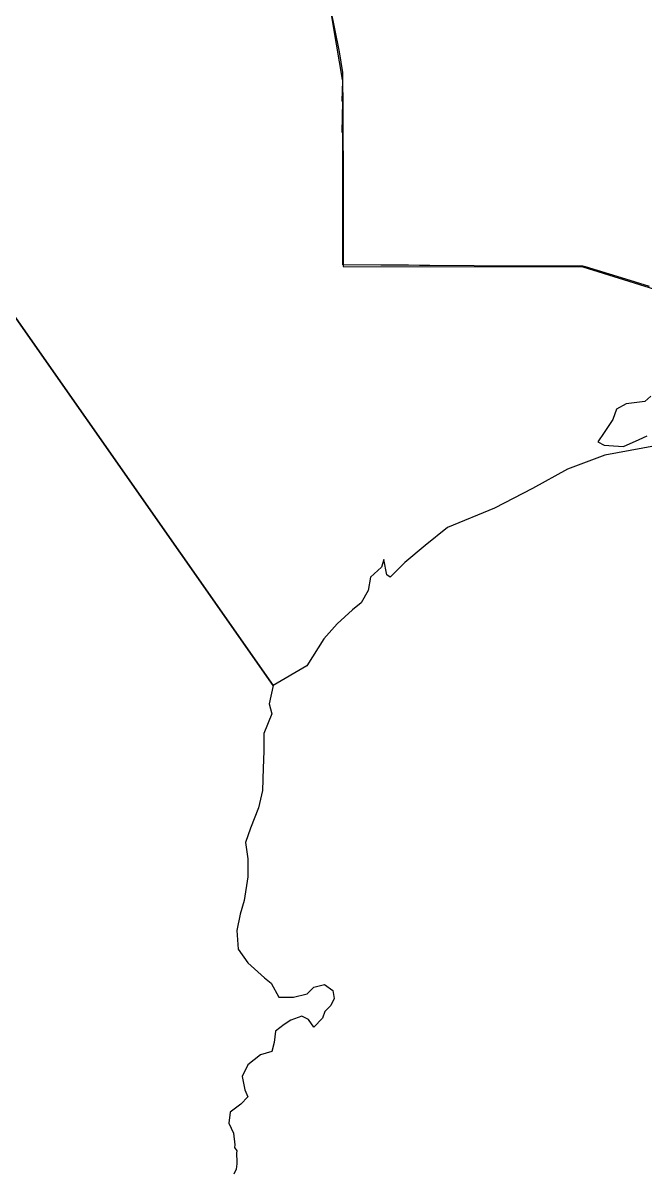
# Model space of a CAD drawing. Header units: inches. Extents: x 33.9 to 41.9, y -4.8 to 5.4.
# Drawn here: x 39.993 to 40.492, y -3.126 to -2.204 of the extents above; entities that cross this region are included whole.
import ezdxf

# ---------------------------------------------------------------- set-up
doc = ezdxf.new("R2010")
doc.units = ezdxf.units.IN
doc.header["$MEASUREMENT"] = 0
doc.layers.add('Counties', color=7, linetype='Continuous')

msp = doc.modelspace()

# ---------------------------------------------------------------- linework, layer by layer
at = {"layer": 'Counties'}
for points in [[(40.20709, -2.03026), (40.24685, -2.22679), (40.24962, -2.24337), (40.24989, -2.27502), (40.25005, -2.33719), (40.25008, -2.39911), (40.44246, -2.39964), (40.4999, -2.41733)], [(40.20709, -2.03026), (40.24685, -2.22679), (40.24962, -2.24337), (40.24989, -2.27502), (40.25005, -2.33719), (40.25008, -2.39911), (40.44246, -2.39964), (40.4999, -2.41733)], [(40.49586, -2.41522), (40.47361, -2.40837), (40.44463, -2.39944), (40.4426, -2.39908), (40.40942, -2.39898), (40.39094, -2.39892), (40.31976, -2.39855), (40.31144, -2.39851), (40.3025, -2.39827), (40.28022, -2.39816), (40.25011, -2.398), (40.24992, -2.398), (40.2499, -2.37325), (40.24983, -2.2916), (40.2493, -2.29154), (40.24981, -2.26684), (40.24927, -2.26655), (40.24994, -2.2501), (40.24957, -2.24905), (40.24241, -2.20651), (40.23994, -2.19182)], [(40.49586, -2.41522), (40.47361, -2.40837), (40.44463, -2.39944), (40.4426, -2.39908), (40.40942, -2.39898), (40.39094, -2.39892), (40.31976, -2.39855), (40.31144, -2.39851), (40.3025, -2.39827), (40.28022, -2.39816), (40.25011, -2.398), (40.24992, -2.398), (40.2499, -2.37325), (40.24983, -2.2916), (40.2493, -2.29154), (40.24981, -2.26684), (40.24927, -2.26655), (40.24994, -2.2501), (40.24957, -2.24905), (40.24241, -2.20651), (40.23994, -2.19182)], [(39.89419, -2.3079), (40.1938, -2.73573), (40.19056, -2.75041), (40.19268, -2.75833), (40.18634, -2.77416), (40.18634, -2.78842), (40.18581, -2.80214), (40.18528, -2.82009), (40.18211, -2.83381), (40.17577, -2.85018), (40.17154, -2.86179), (40.17365, -2.87499), (40.17365, -2.88924), (40.17048, -2.90824), (40.16731, -2.91933), (40.16467, -2.93253), (40.16573, -2.94731), (40.17365, -2.95839), (40.18687, -2.97053), (40.19215, -2.97476), (40.19849, -2.98584), (40.21012, -2.98584), (40.22122, -2.9832), (40.22651, -2.97792), (40.23496, -2.97581), (40.24183, -2.98056), (40.24289, -2.9869), (40.24025, -2.99271), (40.23549, -2.99746), (40.23338, -3.00273), (40.22651, -3.01012), (40.22228, -3.00379), (40.21699, -3.00115), (40.20801, -3.00432), (40.20272, -3.00801), (40.19585, -3.01329), (40.19479, -3.02227), (40.19268, -3.02966), (40.1837, -3.0323), (40.17365, -3.04021), (40.1689, -3.04972), (40.17101, -3.06027), (40.17365, -3.06608), (40.16784, -3.07189), (40.15938, -3.07822), (40.15833, -3.0872), (40.16203, -3.09511), (40.16308, -3.10462), (40.16282, -3.1066), (40.16467, -3.10924), (40.1644, -3.11135), (40.1644, -3.11372), (40.16467, -3.1161), (40.16467, -3.11979), (40.16414, -3.12402), (40.16229, -3.12797)], [(40.51089, -2.54139), (40.46024, -2.55076), (40.43023, -2.562), (40.4021, -2.57761), (40.37146, -2.59322), (40.33395, -2.60884), (40.31582, -2.6232), (40.29956, -2.63694), (40.28768, -2.64881), (40.28518, -2.64694), (40.28268, -2.63444), (40.2808, -2.64069), (40.27205, -2.64881), (40.27017, -2.65943), (40.26455, -2.66942), (40.25767, -2.67504), (40.24517, -2.68628), (40.23454, -2.69815), (40.22078, -2.72001), (40.1938, -2.73573), (39.89419, -2.3079)], [(39.89419, -2.3079), (40.1938, -2.73573), (40.19056, -2.75041), (40.19268, -2.75833), (40.18634, -2.77416), (40.18634, -2.78842), (40.18581, -2.80214), (40.18528, -2.82009), (40.18211, -2.83381), (40.17577, -2.85018), (40.17154, -2.86179), (40.17365, -2.87499), (40.17365, -2.88924), (40.17048, -2.90824), (40.16731, -2.91933), (40.16467, -2.93253), (40.16573, -2.94731), (40.17365, -2.95839), (40.18687, -2.97053), (40.19215, -2.97476), (40.19849, -2.98584), (40.21012, -2.98584), (40.22122, -2.9832), (40.22651, -2.97792), (40.23496, -2.97581), (40.24183, -2.98056), (40.24289, -2.9869), (40.24025, -2.99271), (40.23549, -2.99746), (40.23338, -3.00273), (40.22651, -3.01012), (40.22228, -3.00379), (40.21699, -3.00115), (40.20801, -3.00432), (40.20272, -3.00801), (40.19585, -3.01329), (40.19479, -3.02227), (40.19268, -3.02966), (40.1837, -3.0323), (40.17365, -3.04021), (40.1689, -3.04972), (40.17101, -3.06027), (40.17365, -3.06608), (40.16784, -3.07189), (40.15938, -3.07822), (40.15833, -3.0872), (40.16203, -3.09511), (40.16308, -3.10462), (40.16282, -3.1066), (40.16467, -3.10924), (40.1644, -3.11135), (40.1644, -3.11372), (40.16467, -3.1161), (40.16467, -3.11979), (40.16414, -3.12402), (40.16229, -3.12797)], [(40.51089, -2.54139), (40.46024, -2.55076), (40.43023, -2.562), (40.4021, -2.57761), (40.37146, -2.59322), (40.33395, -2.60884), (40.31582, -2.6232), (40.29956, -2.63694), (40.28768, -2.64881), (40.28518, -2.64694), (40.28268, -2.63444), (40.2808, -2.64069), (40.27205, -2.64881), (40.27017, -2.65943), (40.26455, -2.66942), (40.25767, -2.67504), (40.24517, -2.68628), (40.23454, -2.69815), (40.22078, -2.72001), (40.1938, -2.73573), (39.89419, -2.3079)], [(40.49713, -2.50329), (40.49213, -2.50766), (40.4815, -2.50891), (40.47713, -2.50953), (40.46962, -2.51391), (40.4665, -2.52203), (40.45962, -2.53264), (40.45462, -2.54014), (40.45962, -2.54264), (40.46712, -2.54326), (40.47525, -2.54388), (40.48775, -2.53826), (40.49401, -2.53514)], [(40.49713, -2.50329), (40.49213, -2.50766), (40.4815, -2.50891), (40.47713, -2.50953), (40.46962, -2.51391), (40.4665, -2.52203), (40.45962, -2.53264), (40.45462, -2.54014), (40.45962, -2.54264), (40.46712, -2.54326), (40.47525, -2.54388), (40.48775, -2.53826), (40.49401, -2.53514)]]:
    msp.add_lwpolyline(points, dxfattribs=at)

doc.saveas('drawing.dxf')
